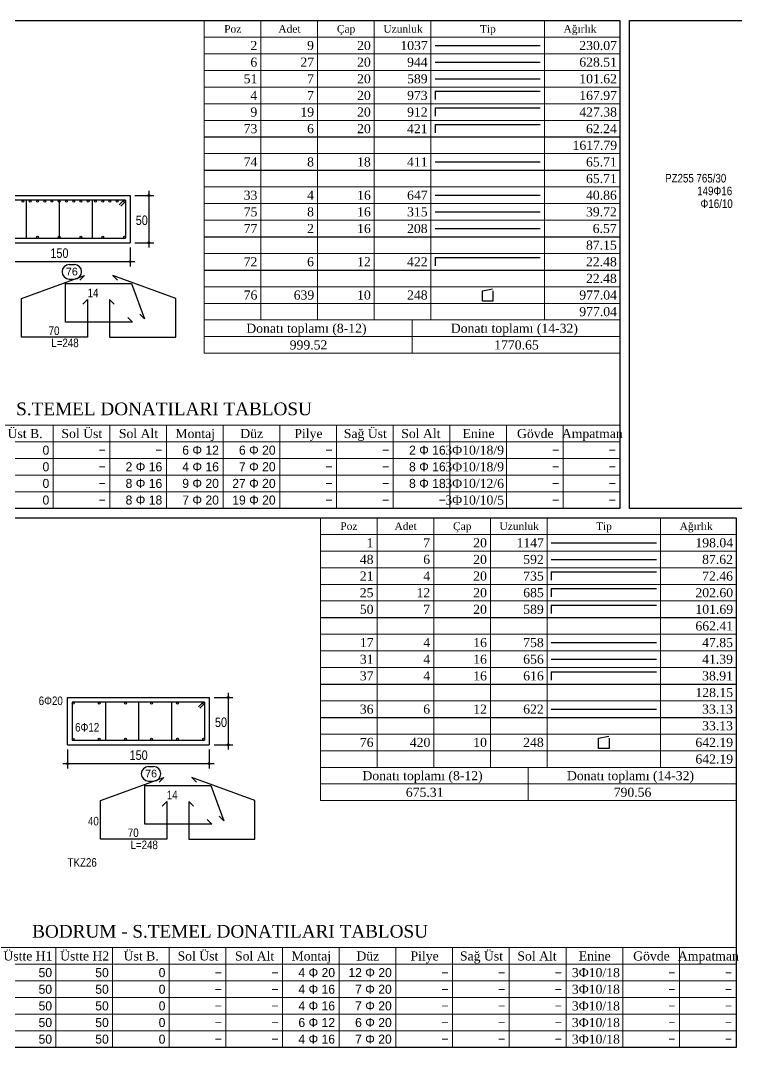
# Model space of a CAD drawing. Header units: metres. Extents: x 419734 to 420376, y 4564732 to 4565123.
# Drawn here: x 420130.83 to 420138.41, y 4565041.7 to 4565052.57 of the extents above; entities that cross this region are included whole.
import ezdxf

# ---------------------------------------------------------------- set-up
doc = ezdxf.new("R2010")
doc.units = ezdxf.units.M
for name, color, linetype in [('Standart', 7, 'Continuous'), ('SW_DIM', 33, 'Continuous'), ('SW_REINFORCEMENT', 7, 'Continuous'), ('SW_SEZIONI_CARPENTERIA', 4, 'Continuous'), ('SW_TXT_TESTI', 1, 'Continuous')]:
    doc.layers.add(name, color=color, linetype=linetype)
doc.styles.add('ACA_1', font='ARIALN.TTF')
doc.styles.add('arial_1_18', font='arial.ttf', dxfattribs={"height": 0.2})
doc.styles.add('SWS', font='ARIALN.TTF')
doc.styles.add('symbol_1_18', font='symbol.ttf', dxfattribs={"height": 0.2})
doc.styles.add('times new roman_1_18', font='times.ttf', dxfattribs={"height": 0.2})

msp = doc.modelspace()

# ---------------------------------------------------------------- linework, layer by layer
for points in [[(420099.2896, 4565052.56868), (420137.17244, 4565052.56868), (420137.17244, 4565047.40746), (420099.2896, 4565047.40746)], [(420137.27244, 4565052.56868), (420169.0396, 4565052.56868), (420169.0396, 4565047.40746), (420137.27244, 4565047.40746)], [(420099.2896, 4565047.30746), (420138.40152, 4565047.30746), (420138.40152, 4565041.70378), (420099.2896, 4565041.70378)]]:
    msp.add_lwpolyline(points, close=True)
at = {"layer": 'Standart', "color": 1, "linetype": 'Continuous', "lineweight": 5}
for points in [[(420132.77244, 4565052.56868), (420137.17244, 4565052.56868)], [(420132.77244, 4565052.56868), (420132.77244, 4565049.04868)], [(420133.37244, 4565052.56868), (420133.37244, 4565049.40068)], [(420133.97244, 4565052.56868), (420133.97244, 4565049.40068)], [(420134.57244, 4565052.56868), (420134.57244, 4565049.40068)], [(420135.17244, 4565052.56868), (420135.17244, 4565049.40068)], [(420136.37244, 4565052.56868), (420136.37244, 4565049.40068)], [(420137.17244, 4565052.56868), (420137.17244, 4565049.04868)], [(420132.77244, 4565052.39268), (420137.17244, 4565052.39268)], [(420132.77244, 4565052.21668), (420137.17244, 4565052.21668)], [(420132.77244, 4565052.04068), (420137.17244, 4565052.04068)], [(420132.77244, 4565051.86468), (420137.17244, 4565051.86468)], [(420132.77244, 4565051.68868), (420137.17244, 4565051.68868)], [(420132.77244, 4565051.51268), (420137.17244, 4565051.51268)], [(420132.77244, 4565051.16068), (420137.17244, 4565051.16068)], [(420132.77244, 4565050.80868), (420137.17244, 4565050.80868)], [(420132.77244, 4565050.63268), (420137.17244, 4565050.63268)], [(420132.77244, 4565050.45668), (420137.17244, 4565050.45668)], [(420132.77244, 4565050.10468), (420137.17244, 4565050.10468)], [(420132.77244, 4565049.75268), (420137.17244, 4565049.75268)], [(420132.77244, 4565049.57668), (420137.17244, 4565049.57668)], [(420132.77244, 4565049.40068), (420137.17244, 4565049.40068)], [(420134.97244, 4565049.40068), (420134.97244, 4565049.04868)], [(420132.77244, 4565049.22468), (420137.17244, 4565049.22468)], [(420132.77244, 4565049.04868), (420137.17244, 4565049.04868)], [(420126.37244, 4565048.28746), (420137.17244, 4565048.28746)], [(420131.17244, 4565048.28746), (420131.17244, 4565047.40746)], [(420131.77244, 4565048.28746), (420131.77244, 4565047.40746)], [(420132.37244, 4565048.28746), (420132.37244, 4565047.40746)], [(420132.97244, 4565048.28746), (420132.97244, 4565047.40746)], [(420133.57244, 4565048.28746), (420133.57244, 4565047.40746)], [(420134.17244, 4565048.28746), (420134.17244, 4565047.40746)], [(420134.77244, 4565048.28746), (420134.77244, 4565047.40746)], [(420135.37244, 4565048.28746), (420135.37244, 4565047.40746)], [(420135.97244, 4565048.28746), (420135.97244, 4565047.40746)], [(420136.57244, 4565048.28746), (420136.57244, 4565047.40746)], [(420137.17244, 4565048.28746), (420137.17244, 4565047.40746)], [(420126.37244, 4565048.11146), (420137.17244, 4565048.11146)], [(420126.37244, 4565047.93546), (420137.17244, 4565047.93546)], [(420126.37244, 4565047.75946), (420137.17244, 4565047.75946)], [(420126.37244, 4565047.58346), (420137.17244, 4565047.58346)], [(420126.37244, 4565047.40746), (420137.17244, 4565047.40746)], [(420134.00152, 4565047.30746), (420138.40152, 4565047.30746)], [(420134.00152, 4565047.30746), (420134.00152, 4565044.31546)], [(420134.60152, 4565047.30746), (420134.60152, 4565044.66746)], [(420135.20152, 4565047.30746), (420135.20152, 4565044.66746)], [(420135.80152, 4565047.30746), (420135.80152, 4565044.66746)], [(420136.40152, 4565047.30746), (420136.40152, 4565044.66746)], [(420137.60152, 4565047.30746), (420137.60152, 4565044.66746)], [(420138.40152, 4565047.30746), (420138.40152, 4565044.31546)], [(420134.00152, 4565047.13146), (420138.40152, 4565047.13146)], [(420134.00152, 4565046.95546), (420138.40152, 4565046.95546)], [(420134.00152, 4565046.77946), (420138.40152, 4565046.77946)], [(420134.00152, 4565046.60346), (420138.40152, 4565046.60346)], [(420134.00152, 4565046.42746), (420138.40152, 4565046.42746)], [(420134.00152, 4565046.07546), (420138.40152, 4565046.07546)], [(420134.00152, 4565045.89946), (420138.40152, 4565045.89946)], [(420134.00152, 4565045.72346), (420138.40152, 4565045.72346)], [(420134.00152, 4565045.37146), (420138.40152, 4565045.37146)], [(420134.00152, 4565045.01946), (420138.40152, 4565045.01946)], [(420134.00152, 4565044.84346), (420138.40152, 4565044.84346)], [(420134.00152, 4565044.66746), (420138.40152, 4565044.66746)], [(420136.20152, 4565044.66746), (420136.20152, 4565044.31546)], [(420134.00152, 4565044.49146), (420138.40152, 4565044.49146)], [(420134.00152, 4565044.31546), (420138.40152, 4565044.31546)], [(420127.60152, 4565042.75978), (420138.40152, 4565042.75978)], [(420131.20152, 4565042.75978), (420131.20152, 4565041.70378)], [(420131.80152, 4565042.75978), (420131.80152, 4565041.70378)], [(420132.40152, 4565042.75978), (420132.40152, 4565041.70378)], [(420133.00152, 4565042.75978), (420133.00152, 4565041.70378)], [(420133.60152, 4565042.75978), (420133.60152, 4565041.70378)], [(420134.20152, 4565042.75978), (420134.20152, 4565041.70378)], [(420134.80152, 4565042.75978), (420134.80152, 4565041.70378)], [(420135.40152, 4565042.75978), (420135.40152, 4565041.70378)], [(420136.00152, 4565042.75978), (420136.00152, 4565041.70378)], [(420136.60152, 4565042.75978), (420136.60152, 4565041.70378)], [(420137.20152, 4565042.75978), (420137.20152, 4565041.70378)], [(420137.80152, 4565042.75978), (420137.80152, 4565041.70378)], [(420138.40152, 4565042.75978), (420138.40152, 4565041.70378)], [(420127.60152, 4565042.58378), (420138.40152, 4565042.58378)], [(420127.60152, 4565042.40778), (420138.40152, 4565042.40778)], [(420127.60152, 4565042.23178), (420138.40152, 4565042.23178)], [(420127.60152, 4565042.05578), (420138.40152, 4565042.05578)], [(420127.60152, 4565041.87978), (420138.40152, 4565041.87978)], [(420127.60152, 4565041.70378), (420138.40152, 4565041.70378)]]:
    msp.add_lwpolyline(points, dxfattribs=at)
at = {"layer": 'Standart', "color": 7, "linetype": 'Continuous', "lineweight": -3}
for points in [[(420135.21644, 4565052.30468), (420136.32844, 4565052.30468)], [(420135.21644, 4565052.12868), (420136.32844, 4565052.12868)], [(420135.21644, 4565051.95268), (420136.32844, 4565051.95268)], [(420135.21644, 4565051.82068), (420136.32844, 4565051.82068)], [(420135.21644, 4565051.82068), (420135.21644, 4565051.73268)], [(420135.21644, 4565051.64468), (420136.32844, 4565051.64468)], [(420135.21644, 4565051.64468), (420135.21644, 4565051.55668)], [(420135.21644, 4565051.46868), (420136.32844, 4565051.46868)], [(420135.21644, 4565051.46868), (420135.21644, 4565051.38068)], [(420135.21644, 4565051.07268), (420136.32844, 4565051.07268)], [(420135.21644, 4565050.72068), (420136.32844, 4565050.72068)], [(420135.21644, 4565050.54468), (420136.32844, 4565050.54468)], [(420135.21644, 4565050.36868), (420136.32844, 4565050.36868)], [(420135.21644, 4565050.06068), (420136.32844, 4565050.06068)], [(420135.21644, 4565050.06068), (420135.21644, 4565049.97268)], [(420135.71744, 4565049.70868), (420135.82469, 4565049.73068)], [(420135.71744, 4565049.59868), (420135.71744, 4565049.70868)], [(420135.82744, 4565049.70868), (420135.82744, 4565049.59868)], [(420135.82744, 4565049.59868), (420135.71744, 4565049.59868)], [(420136.44552, 4565047.04346), (420137.55752, 4565047.04346)], [(420136.44552, 4565046.86746), (420137.55752, 4565046.86746)], [(420136.44552, 4565046.73546), (420137.55752, 4565046.73546)], [(420136.44552, 4565046.73546), (420136.44552, 4565046.64746)], [(420136.44552, 4565046.55946), (420137.55752, 4565046.55946)], [(420136.44552, 4565046.55946), (420136.44552, 4565046.47146)], [(420136.44552, 4565046.38346), (420137.55752, 4565046.38346)], [(420136.44552, 4565046.38346), (420136.44552, 4565046.29546)], [(420136.44552, 4565045.98746), (420137.55752, 4565045.98746)], [(420136.44552, 4565045.81146), (420137.55752, 4565045.81146)], [(420136.44552, 4565045.67946), (420137.55752, 4565045.67946)], [(420136.44552, 4565045.67946), (420136.44552, 4565045.59146)], [(420136.44552, 4565045.28346), (420137.55752, 4565045.28346)], [(420136.94652, 4565044.97546), (420137.05377, 4565044.99746)], [(420136.94652, 4565044.86546), (420136.94652, 4565044.97546)], [(420137.05652, 4565044.97546), (420137.05652, 4565044.86546)], [(420137.05652, 4565044.86546), (420136.94652, 4565044.86546)]]:
    msp.add_lwpolyline(points, dxfattribs=at)
at = {"layer": 'SW_DIM'}
for points in [[(420132.03798, 4565050.7176), (420132.23798, 4565050.7176)], [(420132.18798, 4565050.7676), (420132.18798, 4565050.1676)], [(420131.98798, 4565050.1676), (420131.98798, 4565049.9676)], [(420132.03798, 4565050.2176), (420132.23798, 4565050.2176)], [(420130.43798, 4565050.0176), (420132.03798, 4565050.0176)], [(420132.87635, 4565045.40638), (420133.07635, 4565045.40638)], [(420133.02635, 4565045.45638), (420133.02635, 4565044.85638)], [(420131.32635, 4565044.85638), (420131.32635, 4565044.65638)], [(420132.82635, 4565044.85638), (420132.82635, 4565044.65638)], [(420132.87635, 4565044.90638), (420133.07635, 4565044.90638)], [(420131.27635, 4565044.70638), (420132.87635, 4565044.70638)]]:
    msp.add_lwpolyline(points, dxfattribs=at)
for centre in [(420132.18798, 4565050.7176), (420132.18798, 4565050.2176), (420131.98798, 4565050.0176), (420133.02635, 4565045.40638), (420133.02635, 4565044.90638), (420131.32635, 4565044.70638), (420132.82635, 4565044.70638)]:
    msp.add_circle(centre, 0.01, dxfattribs=at)
at = {"layer": 'SW_REINFORCEMENT', "color": 7, "ltscale": 0.05, "flags": 128}
for points in [[(420131.93798, 4565050.6676), (420130.53798, 4565050.6676)], [(420130.88798, 4565050.6676), (420130.88798, 4565050.2676)], [(420131.23798, 4565050.6676), (420131.23798, 4565050.2676)], [(420131.58798, 4565050.6676), (420131.58798, 4565050.2676)], [(420131.92338, 4565050.6676), (420131.87388, 4565050.6181)], [(420131.93798, 4565050.653), (420131.88848, 4565050.6035)], [(420131.93798, 4565050.6676), (420131.93798, 4565050.2676)], [(420130.53798, 4565050.2676), (420131.93798, 4565050.2676)], [(420131.34472, 4565049.98687), (420131.39872, 4565049.98687)], [(420130.83798, 4565049.6276), (420131.50516, 4565049.87044)], [(420131.34472, 4565049.83387), (420131.39872, 4565049.83387)], [(420131.50516, 4565049.87044), (420131.45566, 4565049.82094)], [(420132.47131, 4565049.6276), (420131.80413, 4565049.87044)], [(420131.80413, 4565049.87044), (420131.85363, 4565049.82094)], [(420131.30465, 4565049.3776), (420131.30465, 4565049.7876)], [(420131.30465, 4565049.7876), (420132.00465, 4565049.7876)], [(420132.00465, 4565049.7876), (420132.14145, 4565049.41173)], [(420130.83798, 4565049.2176), (420130.83798, 4565049.6276)], [(420131.48848, 4565049.5681), (420131.53798, 4565049.6176)], [(420131.53798, 4565049.6176), (420131.53798, 4565049.2176)], [(420131.82081, 4565049.5681), (420131.77131, 4565049.6176)], [(420131.77131, 4565049.6176), (420131.77131, 4565049.2176)], [(420132.47131, 4565049.2176), (420132.47131, 4565049.6276)], [(420131.96515, 4565049.4271), (420132.01465, 4565049.3776)], [(420132.14145, 4565049.41173), (420132.09196, 4565049.46122)], [(420132.01465, 4565049.3776), (420131.30465, 4565049.3776)], [(420131.53798, 4565049.2176), (420130.83798, 4565049.2176)], [(420131.77131, 4565049.2176), (420132.47131, 4565049.2176)], [(420131.37635, 4565045.35638), (420131.37635, 4565044.95638)], [(420132.77635, 4565045.35638), (420131.37635, 4565045.35638)], [(420131.72635, 4565045.35638), (420131.72635, 4565044.95638)], [(420132.07635, 4565045.35638), (420132.07635, 4565044.95638)], [(420132.42635, 4565045.35638), (420132.42635, 4565044.95638)], [(420132.76175, 4565045.35638), (420132.71226, 4565045.30688)], [(420132.77635, 4565045.34178), (420132.72686, 4565045.29228)], [(420132.77635, 4565045.35638), (420132.77635, 4565044.95638)], [(420131.37635, 4565044.95638), (420132.77635, 4565044.95638)], [(420132.1831, 4565044.67564), (420132.2371, 4565044.67564)], [(420131.67635, 4565044.31638), (420132.34354, 4565044.55921)], [(420132.1831, 4565044.52264), (420132.2371, 4565044.52264)], [(420132.34354, 4565044.55921), (420132.29404, 4565044.50971)], [(420133.30969, 4565044.31638), (420132.64251, 4565044.55921)], [(420132.64251, 4565044.55921), (420132.692, 4565044.50971)], [(420132.14302, 4565044.06638), (420132.14302, 4565044.47638)], [(420132.14302, 4565044.47638), (420132.84302, 4565044.47638)], [(420132.84302, 4565044.47638), (420132.97983, 4565044.1005)], [(420131.67635, 4565043.90638), (420131.67635, 4565044.31638)], [(420132.32686, 4565044.25688), (420132.37635, 4565044.30638)], [(420132.37635, 4565044.30638), (420132.37635, 4565043.90638)], [(420132.65919, 4565044.25688), (420132.60969, 4565044.30638)], [(420132.60969, 4565044.30638), (420132.60969, 4565043.90638)], [(420133.30969, 4565043.90638), (420133.30969, 4565044.31638)], [(420132.80352, 4565044.11587), (420132.85302, 4565044.06638)], [(420132.97983, 4565044.1005), (420132.93033, 4565044.15)], [(420132.85302, 4565044.06638), (420132.14302, 4565044.06638)], [(420132.37635, 4565043.90638), (420131.67635, 4565043.90638)], [(420132.60969, 4565043.90638), (420133.30969, 4565043.90638)]]:
    msp.add_lwpolyline(points, dxfattribs=at)
at = {"layer": 'SW_REINFORCEMENT', "color": 7, "ltscale": 0.05}
for centre in [(420130.85465, 4565050.6576), (420130.93131, 4565050.6576), (420131.00798, 4565050.6576), (420131.08465, 4565050.6576), (420131.16131, 4565050.6576), (420131.23798, 4565050.6576), (420131.31465, 4565050.6576), (420131.39131, 4565050.6576), (420131.46798, 4565050.6576), (420131.54465, 4565050.6576), (420131.62131, 4565050.6576), (420131.69798, 4565050.6576), (420131.77465, 4565050.6576), (420131.85131, 4565050.6576), (420131.92798, 4565050.6576), (420131.00798, 4565050.2776), (420131.23798, 4565050.2776), (420131.46798, 4565050.2776), (420131.69798, 4565050.2776), (420131.92798, 4565050.2776), (420131.38635, 4565045.34638), (420131.66235, 4565045.34638), (420131.93835, 4565045.34638), (420132.21435, 4565045.34638), (420132.49035, 4565045.34638), (420132.76635, 4565045.34638), (420131.38635, 4565044.96638), (420131.66235, 4565044.96638), (420131.93835, 4565044.96638), (420132.21435, 4565044.96638), (420132.49035, 4565044.96638), (420132.76635, 4565044.96638)]:
    msp.add_circle(centre, 0.01, dxfattribs=at)
for centre, start, end in [((420131.34472, 4565049.91037), 90, 270), ((420131.39872, 4565049.91037), 270, 90), ((420132.1831, 4565044.59914), 90, 270), ((420132.2371, 4565044.59914), 270, 90)]:
    msp.add_arc(centre, 0.0765, start, end, dxfattribs=at)
at = {"layer": 'SW_SEZIONI_CARPENTERIA'}
for points in [[(420130.48798, 4565050.7176), (420131.98798, 4565050.7176)], [(420131.98798, 4565050.7176), (420131.98798, 4565050.2176)], [(420130.48798, 4565050.2176), (420131.98798, 4565050.2176)], [(420131.32635, 4565044.90638), (420131.32635, 4565045.40638)], [(420131.32635, 4565045.40638), (420132.82635, 4565045.40638)], [(420132.82635, 4565045.40638), (420132.82635, 4565044.90638)], [(420131.32635, 4565044.90638), (420132.82635, 4565044.90638)]]:
    msp.add_lwpolyline(points, dxfattribs=at)
at = {"layer": 'SW_TXT_TESTI', "linetype": 'Continuous', "lineweight": -3}
for points in [[(420132.77244, 4565051.33668), (420137.17244, 4565051.33668)], [(420132.77244, 4565050.98468), (420137.17244, 4565050.98468)], [(420132.77244, 4565050.28068), (420137.17244, 4565050.28068)], [(420132.77244, 4565049.92868), (420137.17244, 4565049.92868)], [(420134.00152, 4565046.25146), (420138.40152, 4565046.25146)], [(420134.00152, 4565045.54746), (420138.40152, 4565045.54746)], [(420134.00152, 4565045.19546), (420138.40152, 4565045.19546)]]:
    msp.add_lwpolyline(points, dxfattribs=at)

# ---------------------------------------------------------------- texts
at = {"layer": 'Standart', "color": 3, "linetype": 'Continuous', "lineweight": 5, "style": 'arial_1_18'}
for p in [(420131.30879, 4565049.8727), (420132.14717, 4565044.56147)]:
    msp.add_text('76', height=0.081, dxfattribs=at).set_placement(p)
at = {"layer": 'SW_DIM', "style": 'SWS'}
for s, p in [('50', (420132.04798, 4565050.40545)), ('150', (420131.14475, 4565050.0576)), ('50', (420132.88635, 4565045.09422)), ('150', (420131.98313, 4565044.74638))]:
    msp.add_text(s, height=0.1, dxfattribs=at).set_placement(p)
at = {"layer": 'SW_REINFORCEMENT', "color": 1, "style": 'ACA_1'}
for s, p in [('PZ255 765/30', (420137.64972, 4565050.8559)), ('149Φ16', (420137.98979, 4565050.7209)), ('Φ16/10', (420138.02475, 4565050.5859)), ('14', (420131.53798, 4565049.6416)), ('70', (420131.12583, 4565049.2416)), ('L=248', (420131.15409, 4565049.1136)), ('6Φ20', (420131.02079, 4565045.32638)), ('6Φ12', (420131.40635, 4565045.04638)), ('14', (420132.37635, 4565044.33038)), ('40', (420131.54205, 4565044.05338)), ('70', (420131.9642, 4565043.93038)), ('L=248', (420131.99247, 4565043.80238)), ('TKZ26', (420131.32635, 4565043.61638))]:
    msp.add_text(s, height=0.09, dxfattribs=at).set_placement(p)
at = {"layer": 'SW_SEZIONI_CARPENTERIA', "style": 'times new roman_1_18'}
for s, height, p in [('Poz', 0.08, (420132.98373, 4565052.44068)), ('Adet', 0.08, (420133.55748, 4565052.44068)), ('Çap', 0.08, (420134.17718, 4565052.44068)), ('Uzunluk', 0.08, (420134.66871, 4565052.44068)), ('Tip', 0.08, (420135.69028, 4565052.44068)), ('Ağırlık', 0.08, (420136.57525, 4565052.44068)), ('Donatı toplamı (8-12)', 0.096, (420133.21788, 4565049.26468)), ('Donatı toplamı (14-32)', 0.096, (420135.38237, 4565049.26468)), ('Üst B.', 0.096, (420130.69112, 4565048.15146)), ('Sol Üst', 0.096, (420131.2615, 4565048.15146)), ('Sol Alt', 0.096, (420131.86936, 4565048.15146)), ('Montaj', 0.096, (420132.4674, 4565048.15146)), ('Düz', 0.096, (420133.15421, 4565048.15146)), ('Pilye', 0.096, (420133.72655, 4565048.15146)), ('Sağ Üst', 0.096, (420134.24972, 4565048.15146)), ('Sol Alt', 0.096, (420134.85758, 4565048.15146)), ('Enine', 0.096, (420135.50683, 4565048.15146)), ('Gövde', 0.096, (420136.08319, 4565048.15146)), ('Ampatman', 0.096, (420136.55718, 4565048.15146)), ('Poz', 0.08, (420134.21282, 4565047.17946)), ('Adet', 0.08, (420134.78656, 4565047.17946)), ('Çap', 0.08, (420135.40627, 4565047.17946)), ('Uzunluk', 0.08, (420135.89779, 4565047.17946)), ('Tip', 0.08, (420136.91936, 4565047.17946)), ('Ağırlık', 0.08, (420137.80434, 4565047.17946)), ('Donatı toplamı (8-12)', 0.096, (420134.44696, 4565044.53146)), ('Donatı toplamı (14-32)', 0.096, (420136.61145, 4565044.53146)), ('Üstte H1', 0.096, (420130.6473, 4565042.62378)), ('Üstte H2', 0.096, (420131.2473, 4565042.62378)), ('Üst B.', 0.096, (420131.92021, 4565042.62378)), ('Sol Üst', 0.096, (420132.49059, 4565042.62378)), ('Sol Alt', 0.096, (420133.09845, 4565042.62378)), ('Montaj', 0.096, (420133.69648, 4565042.62378)), ('Düz', 0.096, (420134.38329, 4565042.62378)), ('Pilye', 0.096, (420134.95564, 4565042.62378)), ('Sağ Üst', 0.096, (420135.47881, 4565042.62378)), ('Sol Alt', 0.096, (420136.08666, 4565042.62378)), ('Enine', 0.096, (420136.73592, 4565042.62378)), ('Gövde', 0.096, (420137.31227, 4565042.62378)), ('Ampatman', 0.096, (420137.78626, 4565042.62378))]:
    msp.add_text(s, height=height, dxfattribs=at).set_placement(p)
at = {"layer": 'SW_TXT_TESTI', "linetype": 'Continuous', "lineweight": 5}
for s, height, style, p in [('2', 0.096, 'times new roman_1_18', (420133.26142, 4565052.25668)), ('9', 0.096, 'times new roman_1_18', (420133.86142, 4565052.25668)), ('20', 0.096, 'times new roman_1_18', (420134.3904, 4565052.25668)), ('1037', 0.096, 'times new roman_1_18', (420134.84837, 4565052.25668)), ('230.07', 0.096, 'times new roman_1_18', (420136.74184, 4565052.25668)), ('6', 0.096, 'times new roman_1_18', (420133.26142, 4565052.08068)), ('27', 0.096, 'times new roman_1_18', (420133.7904, 4565052.08068)), ('20', 0.096, 'times new roman_1_18', (420134.3904, 4565052.08068)), ('944', 0.096, 'times new roman_1_18', (420134.91938, 4565052.08068)), ('628.51', 0.096, 'times new roman_1_18', (420136.74184, 4565052.08068)), ('51', 0.096, 'times new roman_1_18', (420133.1904, 4565051.90468)), ('7', 0.096, 'times new roman_1_18', (420133.86142, 4565051.90468)), ('20', 0.096, 'times new roman_1_18', (420134.3904, 4565051.90468)), ('589', 0.096, 'times new roman_1_18', (420134.91938, 4565051.90468)), ('101.62', 0.096, 'times new roman_1_18', (420136.74184, 4565051.90468)), ('4', 0.096, 'times new roman_1_18', (420133.26142, 4565051.72868)), ('7', 0.096, 'times new roman_1_18', (420133.86142, 4565051.72868)), ('20', 0.096, 'times new roman_1_18', (420134.3904, 4565051.72868)), ('973', 0.096, 'times new roman_1_18', (420134.91938, 4565051.72868)), ('167.97', 0.096, 'times new roman_1_18', (420136.74184, 4565051.72868)), ('9', 0.096, 'times new roman_1_18', (420133.26142, 4565051.55268)), ('19', 0.096, 'times new roman_1_18', (420133.7904, 4565051.55268)), ('20', 0.096, 'times new roman_1_18', (420134.3904, 4565051.55268)), ('912', 0.096, 'times new roman_1_18', (420134.91938, 4565051.55268)), ('427.38', 0.096, 'times new roman_1_18', (420136.74184, 4565051.55268)), ('73', 0.096, 'times new roman_1_18', (420133.1904, 4565051.37668)), ('6', 0.096, 'times new roman_1_18', (420133.86142, 4565051.37668)), ('20', 0.096, 'times new roman_1_18', (420134.3904, 4565051.37668)), ('421', 0.096, 'times new roman_1_18', (420134.91938, 4565051.37668)), ('62.24', 0.096, 'times new roman_1_18', (420136.81286, 4565051.37668)), ('1617.79', 0.096, 'times new roman_1_18', (420136.67082, 4565051.20068)), ('74', 0.096, 'times new roman_1_18', (420133.1904, 4565051.02468)), ('8', 0.096, 'times new roman_1_18', (420133.86142, 4565051.02468)), ('18', 0.096, 'times new roman_1_18', (420134.3904, 4565051.02468)), ('411', 0.096, 'times new roman_1_18', (420134.91938, 4565051.02468)), ('65.71', 0.096, 'times new roman_1_18', (420136.81286, 4565051.02468)), ('65.71', 0.096, 'times new roman_1_18', (420136.81286, 4565050.84868)), ('33', 0.096, 'times new roman_1_18', (420133.1904, 4565050.67268)), ('4', 0.096, 'times new roman_1_18', (420133.86142, 4565050.67268)), ('16', 0.096, 'times new roman_1_18', (420134.3904, 4565050.67268)), ('647', 0.096, 'times new roman_1_18', (420134.91938, 4565050.67268)), ('40.86', 0.096, 'times new roman_1_18', (420136.81286, 4565050.67268)), ('75', 0.096, 'times new roman_1_18', (420133.1904, 4565050.49668)), ('8', 0.096, 'times new roman_1_18', (420133.86142, 4565050.49668)), ('16', 0.096, 'times new roman_1_18', (420134.3904, 4565050.49668)), ('315', 0.096, 'times new roman_1_18', (420134.91938, 4565050.49668)), ('39.72', 0.096, 'times new roman_1_18', (420136.81286, 4565050.49668)), ('77', 0.096, 'times new roman_1_18', (420133.1904, 4565050.32068)), ('2', 0.096, 'times new roman_1_18', (420133.86142, 4565050.32068)), ('16', 0.096, 'times new roman_1_18', (420134.3904, 4565050.32068)), ('208', 0.096, 'times new roman_1_18', (420134.91938, 4565050.32068)), ('6.57', 0.096, 'times new roman_1_18', (420136.88387, 4565050.32068)), ('87.15', 0.096, 'times new roman_1_18', (420136.81286, 4565050.14468)), ('72', 0.096, 'times new roman_1_18', (420133.1904, 4565049.96868)), ('6', 0.096, 'times new roman_1_18', (420133.86142, 4565049.96868)), ('12', 0.096, 'times new roman_1_18', (420134.3904, 4565049.96868)), ('422', 0.096, 'times new roman_1_18', (420134.91938, 4565049.96868)), ('22.48', 0.096, 'times new roman_1_18', (420136.81286, 4565049.96868)), ('22.48', 0.096, 'times new roman_1_18', (420136.81286, 4565049.79268)), ('76', 0.096, 'times new roman_1_18', (420133.1904, 4565049.61668)), ('639', 0.096, 'times new roman_1_18', (420133.71938, 4565049.61668)), ('10', 0.096, 'times new roman_1_18', (420134.3904, 4565049.61668)), ('248', 0.096, 'times new roman_1_18', (420134.91938, 4565049.61668)), ('977.04', 0.096, 'times new roman_1_18', (420136.74184, 4565049.61668)), ('977.04', 0.096, 'times new roman_1_18', (420136.74184, 4565049.44068)), ('999.52', 0.096, 'times new roman_1_18', (420133.67714, 4565049.08868)), ('1770.65', 0.096, 'times new roman_1_18', (420135.84163, 4565049.08868)), ('BODRUM - S.TEMEL DONATILARI TABLOSU', 0.1344, 'times new roman_1_18', (420129.72245, 4565048.39306)), ('0', 0.096, 'symbol_1_18', (420131.06148, 4565047.97546)), ('-', 0.096, 'symbol_1_18', (420131.65452, 4565047.97546)), ('-', 0.096, 'symbol_1_18', (420132.25452, 4565047.97546)), ('6 F 12', 0.096, 'symbol_1_18', (420132.54026, 4565047.97546)), ('6 F 20', 0.096, 'symbol_1_18', (420133.14026, 4565047.97546)), ('-', 0.096, 'symbol_1_18', (420134.05452, 4565047.97546)), ('-', 0.096, 'symbol_1_18', (420134.65452, 4565047.97546)), ('2 F 16', 0.096, 'symbol_1_18', (420134.94026, 4565047.97546)), ('3Φ10/18/9', 0.096, 'times new roman_1_18', (420135.32376, 4565047.97546)), ('-', 0.096, 'symbol_1_18', (420136.45452, 4565047.97546)), ('-', 0.096, 'symbol_1_18', (420137.05452, 4565047.97546)), ('0', 0.096, 'symbol_1_18', (420131.06148, 4565047.79946)), ('2 F 16', 0.096, 'symbol_1_18', (420131.94026, 4565047.79946)), ('4 F 16', 0.096, 'symbol_1_18', (420132.54026, 4565047.79946)), ('7 F 20', 0.096, 'symbol_1_18', (420133.14026, 4565047.79946)), ('8 F 16', 0.096, 'symbol_1_18', (420134.94026, 4565047.79946)), ('3Φ10/18/9', 0.096, 'times new roman_1_18', (420135.32376, 4565047.79946)), ('-', 0.096, 'symbol_1_18', (420131.65452, 4565047.79946)), ('-', 0.096, 'symbol_1_18', (420134.05452, 4565047.79946)), ('-', 0.096, 'symbol_1_18', (420134.65452, 4565047.79946)), ('-', 0.096, 'symbol_1_18', (420136.45452, 4565047.79946)), ('-', 0.096, 'symbol_1_18', (420137.05452, 4565047.79946)), ('0', 0.096, 'symbol_1_18', (420131.06148, 4565047.62346)), ('-', 0.096, 'symbol_1_18', (420131.65452, 4565047.62346)), ('8 F 16', 0.096, 'symbol_1_18', (420131.94026, 4565047.62346)), ('9 F 20', 0.096, 'symbol_1_18', (420132.54026, 4565047.62346)), ('27 F 20', 0.096, 'symbol_1_18', (420133.06931, 4565047.62346)), ('-', 0.096, 'symbol_1_18', (420134.05452, 4565047.62346)), ('-', 0.096, 'symbol_1_18', (420134.65452, 4565047.62346)), ('8 F 18', 0.096, 'symbol_1_18', (420134.94026, 4565047.62346)), ('3Φ10/12/6', 0.096, 'times new roman_1_18', (420135.32376, 4565047.62346)), ('-', 0.096, 'symbol_1_18', (420136.45452, 4565047.62346)), ('-', 0.096, 'symbol_1_18', (420137.05452, 4565047.62346)), ('0', 0.096, 'symbol_1_18', (420131.06148, 4565047.44746)), ('-', 0.096, 'symbol_1_18', (420131.65452, 4565047.44746)), ('8 F 18', 0.096, 'symbol_1_18', (420131.94026, 4565047.44746)), ('7 F 20', 0.096, 'symbol_1_18', (420132.54026, 4565047.44746)), ('19 F 20', 0.096, 'symbol_1_18', (420133.06931, 4565047.44746)), ('-', 0.096, 'symbol_1_18', (420134.05452, 4565047.44746)), ('-', 0.096, 'symbol_1_18', (420134.65452, 4565047.44746)), ('-', 0.096, 'symbol_1_18', (420135.25452, 4565047.44746)), ('3Φ10/10/5', 0.096, 'times new roman_1_18', (420135.32376, 4565047.44746)), ('-', 0.096, 'symbol_1_18', (420136.45452, 4565047.44746)), ('-', 0.096, 'symbol_1_18', (420137.05452, 4565047.44746)), ('1', 0.096, 'times new roman_1_18', (420134.49051, 4565046.99546)), ('7', 0.096, 'times new roman_1_18', (420135.09051, 4565046.99546)), ('20', 0.096, 'times new roman_1_18', (420135.61949, 4565046.99546)), ('1147', 0.096, 'times new roman_1_18', (420136.07745, 4565046.99546)), ('198.04', 0.096, 'times new roman_1_18', (420137.97092, 4565046.99546)), ('48', 0.096, 'times new roman_1_18', (420134.41949, 4565046.81946)), ('6', 0.096, 'times new roman_1_18', (420135.09051, 4565046.81946)), ('20', 0.096, 'times new roman_1_18', (420135.61949, 4565046.81946)), ('592', 0.096, 'times new roman_1_18', (420136.14847, 4565046.81946)), ('87.62', 0.096, 'times new roman_1_18', (420138.04194, 4565046.81946)), ('21', 0.096, 'times new roman_1_18', (420134.41949, 4565046.64346)), ('4', 0.096, 'times new roman_1_18', (420135.09051, 4565046.64346)), ('20', 0.096, 'times new roman_1_18', (420135.61949, 4565046.64346)), ('735', 0.096, 'times new roman_1_18', (420136.14847, 4565046.64346)), ('72.46', 0.096, 'times new roman_1_18', (420138.04194, 4565046.64346)), ('25', 0.096, 'times new roman_1_18', (420134.41949, 4565046.46746)), ('12', 0.096, 'times new roman_1_18', (420135.01949, 4565046.46746)), ('20', 0.096, 'times new roman_1_18', (420135.61949, 4565046.46746)), ('685', 0.096, 'times new roman_1_18', (420136.14847, 4565046.46746)), ('202.60', 0.096, 'times new roman_1_18', (420137.97092, 4565046.46746)), ('50', 0.096, 'times new roman_1_18', (420134.41949, 4565046.29146)), ('7', 0.096, 'times new roman_1_18', (420135.09051, 4565046.29146)), ('20', 0.096, 'times new roman_1_18', (420135.61949, 4565046.29146)), ('589', 0.096, 'times new roman_1_18', (420136.14847, 4565046.29146)), ('101.69', 0.096, 'times new roman_1_18', (420137.97092, 4565046.29146)), ('662.41', 0.096, 'times new roman_1_18', (420137.97092, 4565046.11546)), ('17', 0.096, 'times new roman_1_18', (420134.41949, 4565045.93946)), ('4', 0.096, 'times new roman_1_18', (420135.09051, 4565045.93946)), ('16', 0.096, 'times new roman_1_18', (420135.61949, 4565045.93946)), ('758', 0.096, 'times new roman_1_18', (420136.14847, 4565045.93946)), ('47.85', 0.096, 'times new roman_1_18', (420138.04194, 4565045.93946)), ('31', 0.096, 'times new roman_1_18', (420134.41949, 4565045.76346)), ('4', 0.096, 'times new roman_1_18', (420135.09051, 4565045.76346)), ('16', 0.096, 'times new roman_1_18', (420135.61949, 4565045.76346)), ('656', 0.096, 'times new roman_1_18', (420136.14847, 4565045.76346)), ('41.39', 0.096, 'times new roman_1_18', (420138.04194, 4565045.76346)), ('37', 0.096, 'times new roman_1_18', (420134.41949, 4565045.58746)), ('4', 0.096, 'times new roman_1_18', (420135.09051, 4565045.58746)), ('16', 0.096, 'times new roman_1_18', (420135.61949, 4565045.58746)), ('616', 0.096, 'times new roman_1_18', (420136.14847, 4565045.58746)), ('38.91', 0.096, 'times new roman_1_18', (420138.04194, 4565045.58746)), ('128.15', 0.096, 'times new roman_1_18', (420137.97092, 4565045.41146)), ('36', 0.096, 'times new roman_1_18', (420134.41949, 4565045.23546)), ('6', 0.096, 'times new roman_1_18', (420135.09051, 4565045.23546)), ('12', 0.096, 'times new roman_1_18', (420135.61949, 4565045.23546)), ('622', 0.096, 'times new roman_1_18', (420136.14847, 4565045.23546)), ('33.13', 0.096, 'times new roman_1_18', (420138.04194, 4565045.23546)), ('33.13', 0.096, 'times new roman_1_18', (420138.04194, 4565045.05946)), ('76', 0.096, 'times new roman_1_18', (420134.41949, 4565044.88346)), ('420', 0.096, 'times new roman_1_18', (420134.94847, 4565044.88346)), ('10', 0.096, 'times new roman_1_18', (420135.61949, 4565044.88346)), ('248', 0.096, 'times new roman_1_18', (420136.14847, 4565044.88346)), ('642.19', 0.096, 'times new roman_1_18', (420137.97092, 4565044.88346)), ('642.19', 0.096, 'times new roman_1_18', (420137.97092, 4565044.70746)), ('675.31', 0.096, 'times new roman_1_18', (420134.90622, 4565044.35546)), ('790.56', 0.096, 'times new roman_1_18', (420137.10622, 4565044.35546)), ('BODRUM - S.TEMEL DONATILARI TABLOSU', 0.1344, 'times new roman_1_18', (420130.95154, 4565042.86538)), ('50', 0.096, 'symbol_1_18', (420131.01961, 4565042.44778)), ('50', 0.096, 'symbol_1_18', (420131.61961, 4565042.44778)), ('0', 0.096, 'symbol_1_18', (420132.29057, 4565042.44778)), ('-', 0.096, 'symbol_1_18', (420132.88361, 4565042.44778)), ('-', 0.096, 'symbol_1_18', (420133.48361, 4565042.44778)), ('4 F 20', 0.096, 'symbol_1_18', (420133.76935, 4565042.44778)), ('12 F 20', 0.096, 'symbol_1_18', (420134.29839, 4565042.44778)), ('-', 0.096, 'symbol_1_18', (420135.28361, 4565042.44778)), ('-', 0.096, 'symbol_1_18', (420135.88361, 4565042.44778)), ('-', 0.096, 'symbol_1_18', (420136.48361, 4565042.44778)), ('3Φ10/18', 0.096, 'times new roman_1_18', (420136.6633, 4565042.44778)), ('-', 0.096, 'symbol_1_18', (420137.68361, 4565042.44778)), ('-', 0.096, 'symbol_1_18', (420138.28361, 4565042.44778)), ('50', 0.096, 'symbol_1_18', (420131.01961, 4565042.27178)), ('50', 0.096, 'symbol_1_18', (420131.61961, 4565042.27178)), ('0', 0.096, 'symbol_1_18', (420132.29057, 4565042.27178)), ('4 F 16', 0.096, 'symbol_1_18', (420133.76935, 4565042.27178)), ('7 F 20', 0.096, 'symbol_1_18', (420134.36935, 4565042.27178)), ('3Φ10/18', 0.096, 'times new roman_1_18', (420136.6633, 4565042.27178)), ('-', 0.096, 'symbol_1_18', (420132.88361, 4565042.27178)), ('-', 0.096, 'symbol_1_18', (420133.48361, 4565042.27178)), ('-', 0.096, 'symbol_1_18', (420135.28361, 4565042.27178)), ('-', 0.096, 'symbol_1_18', (420135.88361, 4565042.27178)), ('-', 0.096, 'symbol_1_18', (420136.48361, 4565042.27178)), ('-', 0.096, 'symbol_1_18', (420137.68361, 4565042.27178)), ('-', 0.096, 'symbol_1_18', (420138.28361, 4565042.27178)), ('50', 0.096, 'symbol_1_18', (420131.01961, 4565042.09578)), ('50', 0.096, 'symbol_1_18', (420131.61961, 4565042.09578)), ('0', 0.096, 'symbol_1_18', (420132.29057, 4565042.09578)), ('-', 0.096, 'symbol_1_18', (420132.88361, 4565042.09578)), ('-', 0.096, 'symbol_1_18', (420133.48361, 4565042.09578)), ('4 F 16', 0.096, 'symbol_1_18', (420133.76935, 4565042.09578)), ('7 F 20', 0.096, 'symbol_1_18', (420134.36935, 4565042.09578)), ('-', 0.096, 'symbol_1_18', (420135.28361, 4565042.09578)), ('-', 0.096, 'symbol_1_18', (420135.88361, 4565042.09578)), ('-', 0.096, 'symbol_1_18', (420136.48361, 4565042.09578)), ('3Φ10/18', 0.096, 'times new roman_1_18', (420136.6633, 4565042.09578)), ('-', 0.096, 'symbol_1_18', (420137.68361, 4565042.09578)), ('-', 0.096, 'symbol_1_18', (420138.28361, 4565042.09578)), ('50', 0.096, 'symbol_1_18', (420131.01961, 4565041.91978)), ('50', 0.096, 'symbol_1_18', (420131.61961, 4565041.91978)), ('0', 0.096, 'symbol_1_18', (420132.29057, 4565041.91978)), ('6 F 12', 0.096, 'symbol_1_18', (420133.76935, 4565041.91978)), ('6 F 20', 0.096, 'symbol_1_18', (420134.36935, 4565041.91978)), ('3Φ10/18', 0.096, 'times new roman_1_18', (420136.6633, 4565041.91978)), ('-', 0.096, 'symbol_1_18', (420132.88361, 4565041.91978)), ('-', 0.096, 'symbol_1_18', (420133.48361, 4565041.91978)), ('-', 0.096, 'symbol_1_18', (420135.28361, 4565041.91978)), ('-', 0.096, 'symbol_1_18', (420135.88361, 4565041.91978)), ('-', 0.096, 'symbol_1_18', (420136.48361, 4565041.91978)), ('-', 0.096, 'symbol_1_18', (420137.68361, 4565041.91978)), ('-', 0.096, 'symbol_1_18', (420138.28361, 4565041.91978)), ('50', 0.096, 'symbol_1_18', (420131.01961, 4565041.74378)), ('50', 0.096, 'symbol_1_18', (420131.61961, 4565041.74378)), ('0', 0.096, 'symbol_1_18', (420132.29057, 4565041.74378)), ('-', 0.096, 'symbol_1_18', (420132.88361, 4565041.74378)), ('-', 0.096, 'symbol_1_18', (420133.48361, 4565041.74378)), ('4 F 16', 0.096, 'symbol_1_18', (420133.76935, 4565041.74378)), ('7 F 20', 0.096, 'symbol_1_18', (420134.36935, 4565041.74378)), ('-', 0.096, 'symbol_1_18', (420135.28361, 4565041.74378)), ('-', 0.096, 'symbol_1_18', (420135.88361, 4565041.74378)), ('-', 0.096, 'symbol_1_18', (420136.48361, 4565041.74378)), ('3Φ10/18', 0.096, 'times new roman_1_18', (420136.6633, 4565041.74378)), ('-', 0.096, 'symbol_1_18', (420137.68361, 4565041.74378)), ('-', 0.096, 'symbol_1_18', (420138.28361, 4565041.74378))]:
    msp.add_text(s, height=height, dxfattribs=dict(at, style=style)).set_placement(p)

doc.saveas('drawing.dxf')
